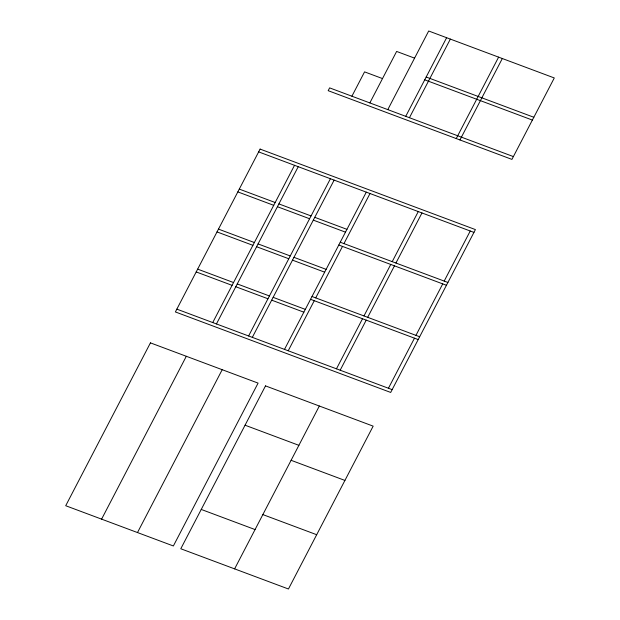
<?xml version="1.0" encoding="UTF-8"?>
<svg xmlns="http://www.w3.org/2000/svg" width="620" height="620" viewBox="0 0 620 620"><rect width="100%" height="100%" fill="white"/><g stroke="black" fill="none" stroke-linecap="round" stroke-linejoin="round"><path stroke-width="0.93" d="M101.602 519.142L186.318 356.283M212.73 322.555L294.531 165.308M216.442 323.942L298.236 166.702M351.904 96.209L364.568 71.873L382.509 78.577M137.485 532.557L222.2 369.698M248.612 335.97L330.413 178.731M369.846 102.912L396.63 51.437L414.571 58.14M252.325 337.358L334.126 180.118M387.795 109.624L428.691 31L554.288 77.957L511.926 159.387L328.174 90.683L329.631 87.877L513.383 156.581M284.502 349.385L366.296 192.146M405.736 116.328L446.632 37.712M288.215 350.773L314.262 300.7M315.719 297.894L342.496 246.411M343.961 243.606L370.008 193.533M409.448 117.715L450.345 39.099M336.466 368.822L362.514 318.742M363.979 315.937L390.755 264.461M392.22 261.648L418.268 211.575M456.243 138.57L498.604 57.141M234.616 568.873L319.339 406.015M340.178 370.21L366.226 320.129M367.691 317.324L394.467 265.848M395.932 263.035L421.98 212.962M459.955 139.957L502.316 58.528M388.438 388.252L414.486 338.171M415.95 335.366L442.726 283.89M444.191 281.077L470.239 231.004M426.18 77.019L533.836 117.265M424.723 79.825L532.379 120.079M258.641 151.892L473.951 232.392M239.289 189.1L275.172 202.515M278.884 203.903L311.054 215.931M314.766 217.318L346.944 229.346M237.832 191.906L273.714 205.321M277.427 206.716L309.597 218.744M313.309 220.131L345.479 232.159M340.248 242.219L447.904 282.464M338.784 245.024L446.439 285.278M218.472 229.113L254.363 242.529M258.075 243.916L290.245 255.944M293.958 257.331L326.128 269.359M217.016 231.919L252.898 245.334M256.61 246.729L288.781 258.757M292.493 260.144L324.671 272.172M312.007 296.507L419.663 336.753M310.55 299.313L418.198 339.566M197.664 269.127L233.546 282.542M237.258 283.929L269.429 295.957M273.141 297.344L305.311 309.372M196.199 271.932L232.081 285.347M235.794 286.735L267.972 298.77M271.684 300.158L303.854 312.185M176.847 309.14L392.15 389.639M245.063 425.204L298.887 445.331M291.098 460.304L344.922 480.43M262.857 514.592L316.688 534.711M201.244 509.439L255.068 529.565M150.435 342.868L65.712 505.726L173.368 545.972L258.083 383.113L150.435 342.868M260.106 149.087L175.383 311.945L390.693 392.445L475.408 229.586L260.106 149.087M265.507 385.888L180.792 548.754L288.447 589L373.163 426.142L265.507 385.888"/></g></svg>
